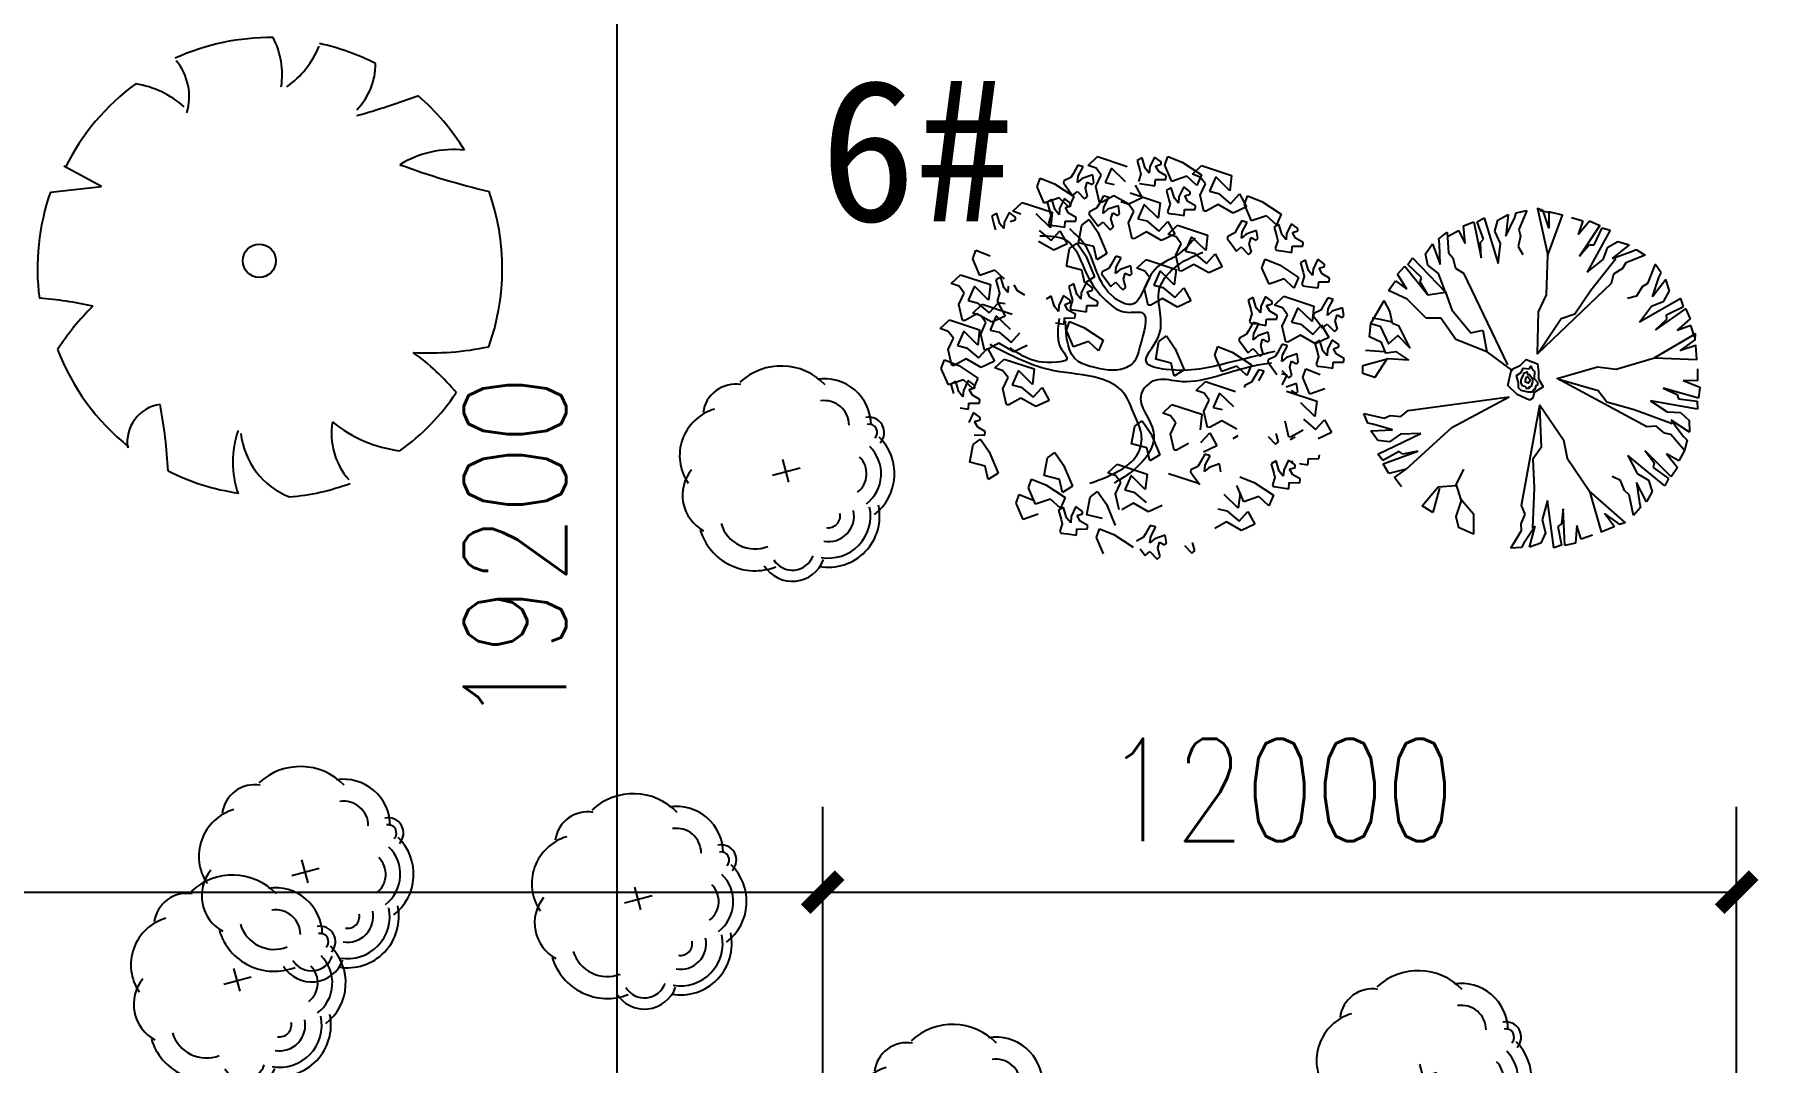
# Model space of a CAD drawing. Extents: x 225694 to 1397201, y -46174 to 794826.
# Drawn here: x 757408 to 782685, y 342572 to 357649 of the extents above; entities that cross this region are included whole.
import ezdxf
from ezdxf.enums import TextEntityAlignment as Align

# ---------------------------------------------------------------- set-up
doc = ezdxf.new("R2010")
doc.units = 0
doc.header["$LTSCALE"] = 0.5
doc.header["$MEASUREMENT"] = 0
for name, color, linetype in [('08-树', 73, 'Continuous'), ('PUB_DIM', 3, 'Continuous'), ('ZJ', 7, 'Continuous'), ('树', 124, 'Continuous')]:
    doc.layers.add(name, color=color, linetype=linetype)
doc.styles.add('DIM_FONT', font='SIMPLEX.shx', dxfattribs={"width": 0.8})
doc.styles.get("Standard").update_dxf_attribs({"font": 'rs.shx', "bigfont": 'hztxt.shx'})
doc.styles.add('等线体', font='')
doc.styles.get('等线体').set_extended_font_data('黑体')
doc.dimstyles.new('DIMN500', dxfattribs={"dimscale": 5, "dimtxt": 300, "dimasz": 100, "dimexe": 250, "dimexo": 300, "dimgap": 150, "dimtad": 1, "dimdec": 0, "dimzin": 0, "dimdsep": 46, "dimtxsty": 'DIM_FONT', "dimcen": 0.09, "dimclrt": 7, "dimazin": 2, "dimtfac": 1, "dimtdec": 0, "dimtix": 1, "dimtmove": 2, "dimatfit": 3, "dimfxl": 1, "dimtolj": 1, "dimtzin": 0, "dimarcsym": 0})

# ---------------------------------------------------------------- blocks, each defined once
blk = doc.blocks.new('批杷')
at = {"layer": '08-树', "color": 124}
for p, q in [((-478, 2470), (-326, 2553)), ((-326, 2553), (-360, 2236)), ((-231, 2506), (-208, 2577)), ((-208, 2577), (-55, 2613)), ((-55, 2613), (-172, 2330)), ((296, 2576), (142, 2607)), ((-1344, 2194), (-1224, 2295)), ((-1224, 2295), (-1200, 1990)), ((-1206, 2233), (-1054, 2316)), ((-1054, 2316), (-959, 2128)), ((-983, 2387), (-831, 2446)), ((-959, 2128), (-983, 2387)), ((-831, 2446), (-723, 1917)), ((-784, 2446), (-678, 2505)), ((-689, 2188), (-784, 2446)), ((-678, 2505), (-475, 1835)), ((-524, 2306), (-478, 2470)), ((-441, 2129), (-524, 2306)), ((-360, 2236), (-231, 2506)), ((-172, 2330), (-148, 2236)), ((601, 2507), (767, 2457)), ((767, 2457), (700, 2258)), ((700, 2258), (866, 2457)), ((1016, 2391), (717, 1941)), ((1166, 2324), (833, 1708)), ((866, 2457), (1016, 2391)), ((933, 2108), (1049, 2357)), ((1049, 2357), (1166, 2324)), ((-1537, 1977), (-1438, 2120)), ((-1438, 2120), (-1325, 1821)), ((-1333, 2120), (-1344, 2194)), ((-1325, 1821), (-1333, 2120)), ((-735, 2140), (-689, 2188)), ((-723, 1917), (-735, 2140)), ((-475, 1835), (-441, 2129)), ((-148, 2236), (-183, 2083)), ((-183, 2083), (-111, 1966)), ((717, 1941), (866, 2108)), ((866, 2108), (933, 2108)), ((1066, 1891), (1132, 2074)), ((1132, 2074), (1282, 2158)), ((1448, 2108), (1199, 1908)), ((1282, 2158), (1448, 2108)), ((1481, 2008), (1548, 2041)), ((1548, 2041), (1681, 1958)), ((-1950, 1675), (-1841, 1796)), ((-1841, 1796), (-1506, 1373)), ((-1799, 1818), (-1731, 1918)), ((-1597, 1630), (-1799, 1818)), ((-1731, 1918), (-1248, 1412)), ((-1504, 1809), (-1537, 1977)), ((-1351, 1689), (-1504, 1809)), ((-1200, 1990), (-1137, 1917)), ((-1137, 1917), (-1099, 1765)), ((833, 1708), (1066, 1891)), ((1199, 1908), (1481, 2008)), ((1398, 1841), (1348, 1758)), ((1681, 1958), (1398, 1841)), ((1828, 1826), (1718, 1541)), ((1914, 1695), (1828, 1826)), ((-2080, 1437), (-1981, 1580)), ((-1981, 1580), (-1812, 1455)), ((-1812, 1455), (-1950, 1675)), ((-1618, 1567), (-1597, 1630)), ((-1506, 1373), (-1618, 1567)), ((-1248, 1412), (-1351, 1689)), ((-1099, 1765), (-982, 1692)), ((-982, 1692), (-335, 346)), ((1182, 1542), (102, 510)), ((1215, 1675), (1182, 1542)), ((1348, 1758), (1215, 1675)), ((1718, 1541), (1636, 1489)), ((1789, 1343), (1882, 1628)), ((1983, 1597), (1789, 1343)), ((1882, 1628), (1914, 1695)), ((2037, 1432), (1983, 1597)), ((-2340, 954), (-2143, 1291)), ((-1806, 1311), (-2080, 1437)), ((-1530, 1034), (-1806, 1311)), ((-1506, 1373), (-1248, 1412)), ((-1248, 1412), (-1154, 1152)), ((1556, 1354), (1424, 1318)), ((1636, 1489), (1556, 1354)), ((2206, 1320), (1599, 973)), ((1776, 1210), (1957, 1281)), ((1957, 1281), (2037, 1432)), ((2242, 1205), (2206, 1320)), ((-1312, 1034), (-1530, 1034)), ((-1095, 717), (-1312, 1034)), ((-1154, 1152), (-877, 816)), ((1599, 973), (1776, 1210)), ((2276, 1172), (1834, 862)), ((1834, 862), (1997, 1016)), ((1995, 1082), (2242, 1205)), ((1997, 1016), (1995, 1082)), ((2151, 853), (2346, 1024)), ((2346, 1024), (2276, 1172)), ((-877, 816), (-699, 855)), ((-699, 855), (-640, 538)), ((2349, 925), (2151, 853)), ((2403, 760), (2349, 925)), ((-640, 538), (-1095, 717)), ((-640, 538), (-264, 261)), ((-2459, 222), (-2459, 340)), ((2447, 288), (2450, 115)), ((1708, -563), (393, 145)), ((2464, -143), (1944, 3)), ((1944, 3), (2149, -88)), ((2450, 115), (2240, 117)), ((2240, 117), (2481, 20)), ((2481, 20), (2464, -143)), ((-1794, -320), (-313, -120)), ((-1154, -571), (-313, -120)), ((-131, -1714), (136, -244)), ((2447, -305), (1759, -180)), ((1759, -180), (2005, -344)), ((2149, -88), (2169, -151)), ((2169, -151), (2443, -185)), ((2443, -185), (2447, -305)), ((-2383, -509), (-2442, -364)), ((-2442, -364), (-2145, -435)), ((-2145, -435), (-2055, -397)), ((-2055, -397), (-1899, -408)), ((-1899, -408), (-1794, -320)), ((2005, -344), (2199, -351)), ((2329, -641), (2062, -466)), ((2062, -466), (2244, -703)), ((2199, -351), (2325, -467)), ((2325, -467), (2329, -641)), ((-2310, -521), (-2383, -509)), ((-2342, -622), (-2022, -607)), ((-2236, -760), (-2342, -622)), ((-2022, -607), (-2310, -521)), ((-2240, -963), (-1609, -660)), ((-1905, -671), (-2067, -780)), ((-1609, -660), (-1905, -671)), ((-1825, -1182), (-1154, -571)), ((1845, -553), (1708, -563)), ((1965, -654), (1845, -553)), ((2060, -676), (1965, -654)), ((2258, -908), (2060, -676)), ((2244, -703), (2296, -756)), ((2296, -756), (2258, -908)), ((-2166, -1058), (-2240, -963)), ((-2067, -780), (-2236, -760)), ((-1925, -924), (-2166, -1058)), ((-2158, -1104), (-1652, -917)), ((-1871, -963), (-1925, -924)), ((-1652, -917), (-1871, -963)), ((1429, -980), (1563, -1244)), ((1968, -1427), (1429, -980)), ((1680, -912), (1814, -1091)), ((2062, -1293), (1680, -912)), ((1994, -957), (2157, -1159)), ((2176, -1062), (1994, -957)), ((2258, -908), (2176, -1062)), ((-2076, -1246), (-2158, -1104)), ((-1825, -1182), (-2076, -1246)), ((-1996, -1305), (-1825, -1182)), ((1563, -1244), (1729, -1345)), ((1814, -1091), (1801, -1156)), ((1801, -1156), (2023, -1319)), ((2157, -1159), (2062, -1293)), ((-1891, -1443), (-1996, -1305)), ((1321, -1348), (1197, -1290)), ((1377, -1495), (1321, -1348)), ((1449, -1560), (1377, -1495)), ((1553, -1378), (1596, -1674)), ((1700, -1661), (1553, -1378)), ((1782, -1508), (1700, -1661)), ((1729, -1345), (1782, -1508)), ((2023, -1319), (1968, -1427)), ((-1431, -1818), (-1589, -1719)), ((-80, -1841), (-131, -1714)), ((249, -1643), (169, -1928)), ((342, -2337), (249, -1643)), ((480, -1763), (457, -1986)), ((502, -2303), (480, -1763)), ((1508, -1860), (1449, -1560)), ((1615, -1746), (1508, -1860)), ((1596, -1674), (1615, -1746)), ((-138, -1986), (-80, -1841)), ((-130, -2083), (-138, -1986)), ((71, -2020), (-99, -2267)), ((-14, -2328), (71, -2020)), ((169, -1928), (222, -2115)), ((457, -1986), (403, -2025)), ((679, -2009), (662, -2269)), ((743, -2210), (679, -2009)), ((-837, -2135), (-1055, -2036)), ((-290, -2343), (-130, -2083)), ((-99, -2267), (-133, -2333)), ((150, -2270), (-14, -2328)), ((222, -2115), (150, -2270)), ((403, -2025), (456, -2295)), ((662, -2269), (502, -2303)), ((907, -2153), (743, -2210)), ((-133, -2333), (-290, -2343)), ((456, -2295), (342, -2337))]:
    blk.add_line(p, q, dxfattribs=at)
for points in [[(252, 1958), (468, 2540), (268, 2590), (268, 2357), (185, 2607), (102, 2640), (252, 1958)], [(119, 527), (102, 510), (119, 1126), (235, 1375), (252, 1958)], [(119, 527), (451, 1026), (650, 1093), (883, 1442), (1249, 1908)], [(-2459, 340), (-2083, 439), (-1787, 420), (-1965, 538), (-2123, 519), (-2182, 677), (-2360, 756), (-2340, 954), (-2202, 915), (-2083, 657), (-1945, 776), (-1767, 598), (-1925, 915), (-2024, 954), (-2063, 1133), (-2143, 1291)], [(-2024, 974), (-2202, 1014), (-2321, 1034)], [(1816, 451), (2437, 425), (2423, 630), (2201, 558), (2413, 714), (2419, 804), (1816, 451)], [(-2143, 538), (-2419, 558)], [(-2103, 439), (-2281, 162), (-2459, 222)], [(414, 135), (393, 145), (984, 320), (1257, 286), (1816, 451)], [(414, 135), (992, -27), (1117, -196), (1521, -309), (2077, -513)], [(133, -267), (136, -244), (485, -752), (537, -1022), (866, -1503)], [(133, -267), (157, -867), (35, -1038), (52, -1457), (30, -2049)], [(-1352, -1442), (-1095, -1422), (-976, -1185)], [(-1589, -1719), (-1352, -1442)], [(-1332, -1462), (-1371, -1601), (-1431, -1818)], [(-1095, -1403), (-1015, -1640)], [(866, -1503), (1034, -2102), (1225, -2025), (1088, -1836), (1302, -1989), (1388, -1967), (866, -1503)], [(-1015, -1640), (-1095, -1878), (-1055, -2036)], [(-1035, -1601), (-837, -1838), (-837, -2135)]]:
    blk.add_lwpolyline(points, dxfattribs=at)
for points in [[(-14, -172), (-197, -89), (-330, 44), (-280, 277), (-147, 344), (-64, 427), (102, 360), (119, 244), (119, 144), (185, 27), (52, -56), (36, -139)], [(-35, -51), (-138, -31), (-178, 9), (-178, 88), (-187, 117), (-207, 191), (-138, 236), (-109, 300), (-20, 290), (5, 330), (34, 270), (59, 251), (54, 147), (103, 93), (103, 48), (79, 38), (64, -11), (39, -26), (24, -51)], [(-114, 33), (-138, 78), (-138, 132), (-104, 196), (-99, 226), (-54, 246), (-40, 201), (-15, 206), (-5, 191), (20, 157), (29, 127), (29, 97), (15, 48), (10, 33), (-5, 18), (-25, 18), (-25, -1), (-64, -1), (-69, 18), (-79, 28)], [(-74, 112), (-64, 167), (-40, 172), (-30, 152), (-10, 132), (-10, 107), (-30, 93), (-30, 78), (-49, 83), (-74, 93)]]:
    blk.add_lwpolyline(points, close=True, dxfattribs=at)
blk = doc.blocks.new('银杏')
at = {"layer": '树', "color": 60}
for p, q in [((352, 2733), (392, 2843)), ((392, 2843), (574, 2770)), ((-811, 2624), (-839, 2577)), ((-750, 2732), (-811, 2624)), ((-681, 2712), (-750, 2732)), ((-746, 2592), (-681, 2712)), ((-621, 2729), (-503, 2841)), ((-520, 2694), (-621, 2729)), ((-456, 2607), (-520, 2694)), ((-503, 2841), (-123, 2715)), ((-325, 2695), (-404, 2514)), ((-145, 2520), (-325, 2695)), ((64, 2824), (2, 2789)), ((2, 2789), (35, 2670)), ((35, 2670), (48, 2617)), ((104, 2693), (64, 2824)), ((155, 2630), (104, 2693)), ((161, 2710), (155, 2630)), ((222, 2835), (161, 2710)), ((305, 2774), (222, 2835)), ((236, 2721), (305, 2744)), ((275, 2651), (236, 2721)), ((371, 2597), (275, 2651)), ((305, 2744), (305, 2774)), ((442, 2524), (352, 2733)), ((574, 2770), (816, 2609)), ((701, 2616), (819, 2727)), ((819, 2727), (1199, 2602)), ((-1267, 2458), (-1227, 2569)), ((-1177, 2249), (-1267, 2458)), ((-1227, 2569), (-1046, 2496)), ((-1046, 2496), (-803, 2334)), ((-927, 2533), (-934, 2507)), ((-934, 2507), (-880, 2436)), ((-839, 2577), (-927, 2533)), ((-880, 2436), (-816, 2348)), ((-754, 2511), (-746, 2592)), ((-694, 2563), (-754, 2511)), ((-562, 2609), (-694, 2563)), ((-655, 2441), (-633, 2518)), ((-626, 2335), (-655, 2441)), ((-633, 2518), (-568, 2485)), ((-568, 2485), (-547, 2507)), ((-547, 2507), (-562, 2609)), ((-523, 2463), (-456, 2607)), ((-476, 2260), (-523, 2463)), ((-404, 2514), (-290, 2485)), ((-25, 2480), (66, 2316)), ((48, 2617), (18, 2524)), ((31, 2500), (120, 2488)), ((120, 2488), (227, 2471)), ((227, 2471), (232, 2551)), ((232, 2551), (365, 2548)), ((365, 2548), (371, 2597)), ((434, 2445), (372, 2410)), ((372, 2410), (405, 2291)), ((474, 2314), (434, 2445)), ((633, 2591), (442, 2524)), ((592, 2456), (531, 2330)), ((675, 2395), (592, 2456)), ((756, 2473), (633, 2591)), ((802, 2581), (701, 2616)), ((816, 2609), (756, 2473)), ((799, 2350), (866, 2494)), ((866, 2494), (802, 2581)), ((997, 2582), (918, 2401)), ((1177, 2407), (997, 2582)), ((1199, 2602), (1177, 2407)), ((-1574, 2147), (-1456, 2259)), ((-1456, 2259), (-1076, 2134)), ((-987, 2316), (-1177, 2249)), ((-1078, 2297), (-1141, 2262)), ((-1141, 2262), (-1107, 2143)), ((-1039, 2166), (-1078, 2297)), ((-863, 2199), (-987, 2316)), ((-921, 2308), (-982, 2182)), ((-838, 2247), (-921, 2308)), ((-906, 2194), (-837, 2216)), ((-867, 2123), (-906, 2194)), ((-803, 2334), (-863, 2199)), ((-837, 2216), (-838, 2247)), ((-816, 2348), (-756, 2400)), ((-756, 2400), (-664, 2305)), ((-664, 2305), (-626, 2335)), ((-514, 2186), (-601, 2142)), ((-486, 2234), (-514, 2186)), ((-425, 2341), (-486, 2234)), ((-444, 2262), (-476, 2260)), ((-294, 2345), (-444, 2262)), ((-429, 2120), (-421, 2201)), ((-356, 2322), (-425, 2341)), ((-421, 2201), (-356, 2322)), ((-237, 2218), (-369, 2172)), ((-103, 2237), (-294, 2345)), ((-222, 2116), (-237, 2218)), ((-105, 2233), (-206, 2268)), ((-41, 2146), (-105, 2233)), ((66, 2316), (-103, 2237)), ((-88, 2380), (292, 2255)), ((90, 2235), (11, 2053)), ((270, 2059), (90, 2235)), ((292, 2255), (270, 2059)), ((418, 2237), (388, 2144)), ((405, 2291), (418, 2237)), ((525, 2251), (474, 2314)), ((531, 2330), (525, 2251)), ((606, 2342), (675, 2364)), ((645, 2271), (606, 2342)), ((740, 2217), (645, 2271)), ((675, 2364), (675, 2395)), ((735, 2169), (740, 2217)), ((846, 2147), (799, 2350)), ((1028, 2232), (878, 2149)), ((918, 2401), (1032, 2372)), ((1219, 2124), (1028, 2232)), ((1032, 2372), (1185, 2243)), ((1185, 2243), (1297, 2367)), ((1388, 2203), (1219, 2124)), ((1297, 2367), (1388, 2203)), ((1361, 2233), (1402, 2343)), ((1451, 2024), (1361, 2233)), ((1402, 2343), (1583, 2270)), ((1583, 2270), (1825, 2109)), ((-1622, 2132), (-1683, 2006)), ((-1539, 2071), (-1622, 2132)), ((-1608, 2018), (-1539, 2040)), ((-1473, 2112), (-1574, 2147)), ((-1539, 2040), (-1539, 2071)), ((-1098, 1938), (-1277, 2114)), ((-1094, 2089), (-1124, 1996)), ((-1124, 1996), (-1111, 1973)), ((-1111, 1973), (-1023, 1961)), ((-1107, 2143), (-1094, 2089)), ((-1076, 2134), (-1098, 1938)), ((-987, 2103), (-1039, 2166)), ((-982, 2182), (-987, 2103)), ((-915, 1944), (-910, 2023)), ((-910, 2023), (-777, 2020)), ((-772, 2069), (-867, 2123)), ((-777, 2020), (-772, 2069)), ((-742, 1749), (-700, 1973)), ((-700, 1973), (-606, 2042)), ((-601, 2142), (-609, 2116)), ((-609, 2116), (-555, 2045)), ((-606, 2042), (-495, 1881)), ((-555, 2045), (-491, 1957)), ((-491, 1957), (-431, 2010)), ((-431, 2010), (-339, 1914)), ((-369, 2172), (-429, 2120)), ((-330, 2050), (-308, 2127)), ((-300, 1944), (-330, 2050)), ((-308, 2127), (-243, 2094)), ((-243, 2094), (-222, 2116)), ((-108, 2002), (-41, 2146)), ((-61, 1799), (-108, 2002)), ((11, 2053), (125, 2025)), ((125, 2025), (278, 1896)), ((278, 1896), (390, 2019)), ((388, 2144), (401, 2121)), ((390, 2019), (481, 1856)), ((394, 1857), (512, 1969)), ((401, 2121), (489, 2109)), ((489, 2109), (597, 2092)), ((512, 1969), (892, 1844)), ((597, 2092), (602, 2171)), ((602, 2171), (735, 2169)), ((878, 2149), (846, 2147)), ((1327, 2027), (1267, 1919)), ((1396, 2007), (1327, 2027)), ((1332, 1887), (1396, 2007)), ((1642, 2091), (1451, 2024)), ((1766, 1974), (1642, 2091)), ((1799, 1979), (1737, 1944)), ((1825, 2109), (1766, 1974)), ((1839, 1848), (1799, 1979)), ((-1056, 1656), (-1247, 1764)), ((-1242, 1904), (-1089, 1775)), ((-1089, 1775), (-978, 1898)), ((-1023, 1961), (-915, 1944)), ((-978, 1898), (-887, 1735)), ((-546, 1699), (-742, 1749)), ((-495, 1881), (-383, 1612)), ((-339, 1914), (-300, 1944)), ((-29, 1801), (-61, 1799)), ((121, 1885), (-29, 1801)), ((312, 1777), (121, 1885)), ((481, 1856), (312, 1777)), ((495, 1822), (394, 1857)), ((559, 1735), (495, 1822)), ((690, 1824), (611, 1642)), ((870, 1648), (690, 1824)), ((892, 1844), (870, 1648)), ((1151, 1827), (1144, 1802)), ((1144, 1802), (1198, 1731)), ((1238, 1872), (1151, 1827)), ((1267, 1919), (1238, 1872)), ((1323, 1806), (1332, 1887)), ((1383, 1858), (1323, 1806)), ((1515, 1904), (1383, 1858)), ((1423, 1736), (1445, 1813)), ((1445, 1813), (1510, 1780)), ((1510, 1780), (1531, 1802)), ((1531, 1802), (1515, 1904)), ((1737, 1944), (1770, 1825)), ((1783, 1772), (1753, 1679)), ((1770, 1825), (1783, 1772)), ((1890, 1785), (1839, 1848)), ((1896, 1865), (1890, 1785)), ((2010, 1806), (1971, 1876)), ((-887, 1735), (-1056, 1656)), ((-895, 1451), (-854, 1675)), ((-854, 1675), (-759, 1744)), ((-759, 1744), (-649, 1583)), ((-649, 1583), (-537, 1314)), ((-508, 1533), (-546, 1699)), ((-383, 1612), (-508, 1533)), ((-267, 1578), (-328, 1471)), ((-199, 1559), (-267, 1578)), ((-263, 1438), (-199, 1559)), ((-4, 1424), (114, 1536)), ((114, 1536), (495, 1411)), ((492, 1591), (559, 1735)), ((539, 1388), (492, 1591)), ((611, 1642), (725, 1614)), ((725, 1614), (879, 1485)), ((879, 1485), (990, 1608)), ((990, 1608), (1081, 1444)), ((1198, 1731), (1262, 1643)), ((1262, 1643), (1322, 1695)), ((1322, 1695), (1413, 1600)), ((1413, 1600), (1452, 1630)), ((1452, 1630), (1423, 1736)), ((1584, 1431), (1625, 1541)), ((1625, 1541), (1806, 1469)), ((1753, 1679), (1766, 1655)), ((1766, 1655), (1855, 1643)), ((1855, 1643), (1962, 1626)), ((1962, 1626), (1967, 1706)), ((-699, 1401), (-895, 1451)), ((-661, 1235), (-699, 1401)), ((-537, 1314), (-661, 1235)), ((-444, 1379), (-451, 1353)), ((-451, 1353), (-397, 1282)), ((-357, 1423), (-444, 1379)), ((-328, 1471), (-357, 1423)), ((-271, 1357), (-263, 1438)), ((-212, 1409), (-271, 1357)), ((-80, 1455), (-212, 1409)), ((-172, 1287), (-150, 1364)), ((-150, 1364), (-85, 1332)), ((-85, 1332), (-64, 1353)), ((-64, 1353), (-80, 1455)), ((98, 1389), (-4, 1424)), ((162, 1302), (98, 1389)), ((293, 1390), (214, 1209)), ((472, 1215), (293, 1390)), ((495, 1411), (472, 1215)), ((571, 1390), (539, 1388)), ((721, 1474), (571, 1390)), ((912, 1366), (721, 1474)), ((1081, 1444), (912, 1366)), ((1674, 1222), (1584, 1431)), ((1806, 1469), (2048, 1307)), ((2135, 1527), (2072, 1493)), ((2072, 1493), (2106, 1374)), ((2119, 1320), (2089, 1227)), ((2106, 1374), (2119, 1320)), ((2175, 1397), (2135, 1527)), ((2226, 1333), (2175, 1397)), ((-803, 1227), (-866, 1192)), ((-866, 1192), (-833, 1073)), ((-764, 1096), (-803, 1227)), ((-712, 1033), (-764, 1096)), ((-707, 1112), (-712, 1033)), ((-646, 1238), (-707, 1112)), ((-563, 1177), (-646, 1238)), ((-631, 1124), (-563, 1146)), ((-592, 1053), (-631, 1124)), ((-563, 1146), (-563, 1177)), ((-397, 1282), (-333, 1194)), ((-333, 1194), (-273, 1247)), ((-273, 1247), (-181, 1151)), ((-181, 1151), (-143, 1181)), ((-143, 1181), (-172, 1287)), ((95, 1158), (162, 1302)), ((142, 955), (95, 1158)), ((214, 1209), (328, 1180)), ((328, 1180), (481, 1052)), ((481, 1052), (593, 1175)), ((593, 1175), (684, 1011)), ((1865, 1289), (1674, 1222)), ((1989, 1172), (1865, 1289)), ((2048, 1307), (1989, 1172)), ((2089, 1227), (2102, 1203)), ((2102, 1203), (2190, 1191)), ((2190, 1191), (2298, 1175)), ((2298, 1175), (2303, 1254)), ((-1088, 1069), (-1150, 1034)), ((-1048, 938), (-1088, 1069)), ((-997, 875), (-1048, 938)), ((-991, 954), (-997, 875)), ((-930, 1080), (-991, 954)), ((-847, 1019), (-930, 1080)), ((-916, 966), (-847, 989)), ((-877, 895), (-916, 966)), ((-782, 841), (-877, 895)), ((-819, 1019), (-849, 926)), ((-849, 926), (-837, 903)), ((-847, 989), (-847, 1019)), ((-837, 903), (-748, 891)), ((-833, 1073), (-819, 1019)), ((-748, 891), (-641, 874)), ((-641, 874), (-635, 953)), ((-635, 953), (-503, 951)), ((-497, 999), (-592, 1053)), ((-503, 951), (-497, 999)), ((173, 957), (142, 955)), ((324, 1041), (173, 957)), ((514, 933), (324, 1041)), ((684, 1011), (514, 933)), ((1472, 1054), (1409, 1019)), ((1409, 1019), (1442, 900)), ((1442, 900), (1456, 846)), ((1511, 923), (1472, 1054)), ((1563, 860), (1511, 923)), ((1568, 939), (1563, 860)), ((1629, 1065), (1568, 939)), ((1712, 1004), (1629, 1065)), ((1643, 951), (1712, 974)), ((1682, 880), (1643, 951)), ((1778, 826), (1682, 880)), ((1712, 974), (1712, 1004)), ((1743, 958), (1861, 1070)), ((1844, 923), (1743, 958)), ((1909, 836), (1844, 923)), ((-925, 716), (-920, 796)), ((-920, 796), (-787, 793)), ((-895, 637), (-854, 748)), ((-854, 748), (-673, 675)), ((-787, 793), (-782, 841)), ((-673, 675), (-430, 513)), ((1474, 738), (1414, 630)), ((1456, 846), (1425, 753)), ((1425, 753), (1438, 730)), ((1438, 730), (1527, 718)), ((1543, 718), (1474, 738)), ((1479, 598), (1543, 718)), ((1527, 718), (1634, 701)), ((1634, 701), (1639, 781)), ((1639, 781), (1772, 778)), ((1772, 778), (1778, 826)), ((-805, 428), (-895, 637)), ((-614, 495), (-805, 428)), ((-490, 378), (-614, 495)), ((-430, 513), (-490, 378)), ((237, 272), (278, 496)), ((278, 496), (373, 566)), ((373, 566), (483, 404)), ((1298, 538), (1291, 513)), ((1385, 583), (1298, 538)), ((1414, 630), (1385, 583)), ((433, 222), (237, 272)), ((471, 56), (433, 222)), ((483, 404), (596, 135)), ((986, 324), (1026, 434)), ((596, 135), (471, 56))]:
    blk.add_line(p, q, dxfattribs=at)
at = {"layer": '树'}
for p, q in [((-1779, 2121), (-1842, 2086)), ((-1842, 2086), (-1809, 1967)), ((-1809, 1967), (-1796, 1913)), ((-1740, 1990), (-1779, 2121)), ((-1688, 1927), (-1740, 1990)), ((-1683, 2006), (-1688, 1927)), ((1957, 1990), (1896, 1865)), ((2040, 1929), (1957, 1990)), ((1971, 1876), (2040, 1899)), ((2105, 1752), (2010, 1806)), ((2040, 1899), (2040, 1929)), ((2100, 1703), (2105, 1752)), ((-2083, 1544), (-2043, 1655)), ((-1993, 1335), (-2083, 1544)), ((-2043, 1655), (-1862, 1582)), ((1967, 1706), (2100, 1703)), ((2292, 1538), (2231, 1413)), ((2375, 1477), (2292, 1538)), ((-2357, 1231), (-2239, 1343)), ((-2239, 1343), (-1859, 1218)), ((-1803, 1402), (-1993, 1335)), ((-1679, 1285), (-1803, 1402)), ((-1728, 1313), (-1791, 1278)), ((-1688, 1182), (-1728, 1313)), ((2231, 1413), (2226, 1333)), ((2307, 1424), (2376, 1447)), ((2346, 1354), (2307, 1424)), ((2441, 1300), (2346, 1354)), ((2376, 1447), (2375, 1477)), ((-2256, 1196), (-2357, 1231)), ((-2259, 965), (-2192, 1109)), ((-2192, 1109), (-2256, 1196)), ((-2061, 1197), (-2140, 1016)), ((-1881, 1022), (-2061, 1197)), ((-1859, 1218), (-1881, 1022)), ((-1791, 1278), (-1757, 1159)), ((-1744, 1105), (-1774, 1012)), ((-1757, 1159), (-1744, 1105)), ((-1637, 1119), (-1688, 1182)), ((-1632, 1198), (-1637, 1119)), ((-1517, 1139), (-1556, 1210)), ((-1422, 1085), (-1517, 1139)), ((2303, 1254), (2436, 1251)), ((2436, 1251), (2441, 1300)), ((-2212, 762), (-2259, 965)), ((-2140, 1016), (-2026, 987)), ((-2080, 857), (-1962, 968)), ((-2026, 987), (-1873, 859)), ((-1962, 968), (-1582, 843)), ((-1873, 859), (-1761, 982)), ((-1774, 1012), (-1761, 989)), ((-1761, 989), (-1673, 977)), ((-1761, 982), (-1670, 818)), ((1861, 1070), (2241, 945)), ((2040, 924), (1960, 743)), ((2219, 749), (2040, 924)), ((2241, 945), (2219, 749)), ((2329, 894), (2242, 849)), ((2357, 941), (2329, 894)), ((2418, 1049), (2357, 941)), ((2414, 827), (2422, 909)), ((2474, 880), (2414, 827)), ((2487, 1029), (2418, 1049)), ((2422, 909), (2487, 1029)), ((2606, 925), (2474, 880)), ((2621, 824), (2606, 925)), ((-2494, 659), (-2376, 771)), ((-2392, 624), (-2494, 659)), ((-2376, 771), (-1995, 646)), ((-2180, 764), (-2212, 762)), ((-2030, 848), (-2180, 764)), ((-1979, 821), (-2080, 857)), ((-1839, 740), (-2030, 848)), ((-1982, 590), (-1915, 735)), ((-1915, 735), (-1979, 821)), ((-1784, 823), (-1863, 641)), ((-1670, 818), (-1839, 740)), ((-1604, 647), (-1784, 823)), ((-1032, 733), (-925, 716)), ((1841, 692), (1909, 836)), ((1888, 489), (1841, 692)), ((1960, 743), (2075, 715)), ((2075, 715), (2228, 586)), ((2228, 586), (2339, 709)), ((2242, 849), (2234, 823)), ((2234, 823), (2288, 752)), ((2288, 752), (2352, 665)), ((2339, 709), (2430, 545)), ((2352, 665), (2412, 717)), ((2412, 717), (2504, 621)), ((2513, 757), (2535, 834)), ((2542, 652), (2513, 757)), ((2535, 834), (2600, 802)), ((2600, 802), (2621, 824)), ((-2328, 537), (-2392, 624)), ((-2197, 626), (-2276, 444)), ((-2276, 444), (-2162, 416)), ((-2018, 450), (-2197, 626)), ((-1995, 646), (-2018, 450)), ((-1935, 388), (-1982, 590)), ((-1753, 473), (-1903, 390)), ((-1863, 641), (-1749, 613)), ((-1562, 365), (-1753, 473)), ((-1749, 613), (-1596, 484)), ((-1596, 484), (-1484, 607)), ((-1393, 444), (-1562, 365)), ((1291, 513), (1345, 441)), ((1345, 441), (1409, 354)), ((1471, 517), (1479, 598)), ((1530, 569), (1471, 517)), ((1662, 614), (1530, 569)), ((1570, 446), (1592, 524)), ((1599, 341), (1570, 446)), ((1592, 524), (1657, 491)), ((1657, 491), (1678, 513)), ((1678, 513), (1662, 614)), ((1840, 462), (1779, 354)), ((1909, 442), (1840, 462)), ((1844, 322), (1909, 442)), ((1920, 491), (1888, 489)), ((2070, 575), (1920, 491)), ((2261, 467), (2070, 575)), ((2318, 508), (2255, 474)), ((2255, 474), (2288, 355)), ((2430, 545), (2261, 467)), ((2357, 378), (2318, 508)), ((2475, 519), (2414, 394)), ((2558, 458), (2475, 519)), ((2504, 621), (2542, 652)), ((2558, 428), (2558, 458)), ((-1976, 168), (-2166, 276)), ((-2162, 416), (-2009, 287)), ((-2009, 287), (-1897, 410)), ((-1806, 246), (-1976, 168)), ((-1903, 390), (-1935, 388)), ((-1897, 410), (-1806, 246)), ((-1801, 161), (-1683, 273)), ((-1683, 273), (-1302, 148)), ((1075, 115), (986, 324)), ((1026, 434), (1207, 361)), ((1207, 361), (1450, 200)), ((1409, 354), (1469, 406)), ((1469, 406), (1560, 310)), ((1560, 310), (1599, 341)), ((1663, 263), (1656, 237)), ((1656, 237), (1710, 166)), ((1751, 307), (1663, 263)), ((1779, 354), (1751, 307)), ((1836, 241), (1844, 322)), ((1896, 293), (1836, 241)), ((2028, 339), (1896, 293)), ((1935, 171), (1957, 248)), ((1957, 248), (2022, 215)), ((2022, 215), (2043, 237)), ((2043, 237), (2028, 339)), ((2302, 301), (2271, 208)), ((2288, 355), (2302, 301)), ((2409, 314), (2357, 378)), ((2414, 394), (2409, 314)), ((2480, 156), (2486, 235)), ((2486, 235), (2618, 232)), ((2490, 405), (2558, 428)), ((2529, 335), (2490, 405)), ((2624, 281), (2529, 335)), ((2618, 232), (2624, 281)), ((-1700, 126), (-1801, 161)), ((-1703, -105), (-1635, 39)), ((-1635, 39), (-1700, 126)), ((-1504, 128), (-1584, -54)), ((-1325, -48), (-1504, 128)), ((-1302, 148), (-1325, -48)), ((1266, 182), (1075, 115)), ((1390, 65), (1266, 182)), ((1450, 200), (1390, 65)), ((1481, 30), (1453, -18)), ((1542, 137), (1481, 30)), ((1611, 118), (1542, 137)), ((1546, -3), (1611, 118)), ((1710, 166), (1774, 78)), ((1834, 130), (1926, 35)), ((1904, 68), (1835, 87)), ((1839, -53), (1904, 68)), ((1926, 35), (1964, 65)), ((1964, 65), (1935, 171)), ((2100, 39), (2141, 149)), ((2190, -170), (2100, 39)), ((2141, 149), (2322, 76)), ((2271, 208), (2284, 184)), ((2284, 184), (2373, 173)), ((2373, 173), (2480, 156)), ((-2057, -91), (-2057, -60)), ((-1655, -308), (-1703, -105)), ((-1584, -54), (-1469, -82)), ((-1469, -82), (-1316, -211)), ((-1316, -211), (-1204, -88)), ((-1204, -88), (-1114, -251)), ((749, -124), (867, -13)), ((851, -160), (749, -124)), ((915, -246), (851, -160)), ((867, -13), (1248, -138)), ((1046, -158), (967, -340)), ((1225, -334), (1046, -158)), ((1365, -62), (1358, -88)), ((1453, -18), (1365, -62)), ((2023, -36), (1891, -81)), ((1896, -135), (2277, -260)), ((1953, -127), (2017, -159)), ((2017, -159), (2039, -138)), ((2039, -138), (2023, -36)), ((2381, -103), (2190, -170)), ((-1624, -306), (-1655, -308)), ((-1474, -222), (-1624, -306)), ((-1283, -330), (-1474, -222)), ((-1114, -251), (-1283, -330)), ((325, -413), (443, -302)), ((426, -448), (325, -413)), ((443, -302), (823, -427)), ((823, -427), (801, -622)), ((848, -391), (915, -246)), ((895, -593), (848, -391)), ((967, -340), (1081, -368)), ((2254, -456), (2075, -280)), ((2277, -260), (2254, -456)), ((423, -679), (490, -535)), ((490, -535), (426, -448)), ((926, -591), (895, -593)), ((1077, -508), (926, -591)), ((1267, -616), (1077, -508)), ((1924, -715), (1877, -513)), ((2106, -630), (1955, -713)), ((2110, -490), (2263, -619)), ((2263, -619), (2375, -496)), ((2375, -496), (2466, -659)), ((652, -797), (502, -880)), ((809, -786), (921, -662)), ((1012, -826), (843, -905)), ((921, -662), (1012, -826)), ((1277, -702), (1214, -737)), ((1662, -709), (1754, -805)), ((1754, -805), (1792, -774)), ((1792, -774), (1763, -669)), ((1955, -713), (1924, -715)), ((2004, -715), (1942, -750)), ((2466, -659), (2296, -738)), ((-1177, -1203), (-1135, -979)), ((-1135, -979), (-1041, -910)), ((-1041, -910), (-930, -1071)), ((770, -1087), (683, -1132)), ((799, -1040), (770, -1087)), ((860, -932), (799, -1040)), ((856, -1153), (864, -1072)), ((928, -952), (860, -932)), ((864, -1072), (928, -952)), ((1047, -1055), (915, -1101)), ((1063, -1157), (1047, -1055)), ((1762, -1019), (1700, -1054)), ((1700, -1054), (1733, -1173)), ((1802, -1150), (1762, -1019)), ((1920, -1008), (1859, -1134)), ((2003, -1069), (1920, -1008)), ((1958, -1015), (1971, -1039)), ((2003, -1100), (2003, -1069)), ((2060, -1051), (2167, -1068)), ((2167, -1068), (2172, -988)), ((2172, -988), (2305, -991)), ((2305, -991), (2311, -942)), ((915, -1101), (856, -1153)), ((1305, -1218), (1486, -1291)), ((1746, -1227), (1716, -1320)), ((1733, -1173), (1746, -1227)), ((1853, -1213), (1802, -1150)), ((1859, -1134), (1853, -1213)), ((1930, -1293), (2063, -1295)), ((1934, -1122), (2003, -1100)), ((1973, -1193), (1934, -1122)), ((2068, -1247), (1973, -1193)), ((2063, -1295), (2068, -1247)), ((1354, -1538), (1264, -1328)), ((1025, -1624), (1139, -1652))]:
    blk.add_line(p, q, dxfattribs=at)
at = {"layer": '树', "color": 76}
for p, q in [((-2395, 393), (-2328, 537)), ((-2481, 154), (-2441, 265)), ((-2441, 265), (-2260, 192)), ((-2348, 190), (-2395, 393)), ((-2166, 276), (-2316, 192)), ((-2391, -55), (-2481, 154)), ((-2201, 12), (-2391, -55)), ((-2316, 192), (-2348, 190)), ((-2260, 192), (-2017, 30)), ((-2077, -105), (-2201, 12)), ((-2140, 1), (-2201, -125)), ((-2057, -60), (-2140, 1)), ((-2017, 30), (-2077, -105)), ((-2298, -10), (-2360, -45)), ((-2360, -45), (-2327, -164)), ((-2258, -141), (-2298, -10)), ((-2207, -204), (-2258, -141)), ((-2201, -125), (-2207, -204)), ((-2126, -113), (-2057, -91)), ((-2087, -184), (-2126, -113)), ((-1992, -238), (-2087, -184)), ((-2243, -346), (-2135, -363)), ((-2135, -363), (-2130, -284)), ((-2073, -405), (-2134, -530)), ((-2130, -284), (-1997, -286)), ((-1990, -466), (-2073, -405)), ((-1997, -286), (-1992, -238)), ((-2059, -519), (-1990, -496)), ((-2020, -589), (-2059, -519)), ((-1924, -643), (-2020, -589)), ((-1990, -496), (-1990, -466)), ((-1930, -692), (-1924, -643)), ((-71, -802), (-29, -578)), ((-29, -578), (65, -509)), ((65, -509), (176, -670)), ((-2120, -1035), (-2079, -811)), ((-2079, -811), (-1984, -742)), ((-2063, -689), (-1930, -692)), ((-1984, -742), (-1874, -903)), ((125, -852), (-71, -802)), ((163, -1018), (125, -852)), ((176, -670), (288, -939)), ((470, -882), (423, -679)), ((-1924, -1086), (-2120, -1035)), ((-1886, -1252), (-1924, -1086)), ((-1874, -903), (-1761, -1172)), ((-930, -1071), (-818, -1340)), ((-371, -1171), (-253, -1060)), ((-253, -1060), (128, -1185)), ((288, -939), (163, -1018)), ((502, -880), (470, -882)), ((-1761, -1172), (-1886, -1252)), ((-1376, -1358), (-1336, -1248)), ((-1336, -1248), (-1155, -1321)), ((-981, -1253), (-1177, -1203)), ((-943, -1419), (-981, -1253)), ((-269, -1206), (-371, -1171)), ((-272, -1437), (-205, -1293)), ((-205, -1293), (-269, -1206)), ((-74, -1205), (-153, -1386)), ((105, -1380), (-74, -1205)), ((128, -1185), (105, -1380)), ((397, -1177), (778, -1302)), ((683, -1132), (676, -1157)), ((676, -1157), (730, -1228)), ((730, -1228), (794, -1316)), ((1486, -1291), (1729, -1453)), ((1925, -1372), (1930, -1293)), ((-1534, -1552), (-1494, -1442)), ((-1494, -1442), (-1313, -1515)), ((-1286, -1568), (-1376, -1358)), ((-1096, -1501), (-1286, -1568)), ((-1155, -1321), (-912, -1483)), ((-972, -1618), (-1096, -1501)), ((-912, -1483), (-972, -1618)), ((-818, -1340), (-943, -1419)), ((-635, -1700), (-594, -1476)), ((-594, -1476), (-499, -1407)), ((-499, -1407), (-389, -1568)), ((-225, -1640), (-272, -1437)), ((-153, -1386), (-39, -1415)), ((-39, -1415), (114, -1544)), ((1284, -1618), (1105, -1443)), ((1306, -1422), (1284, -1618)), ((1545, -1471), (1354, -1538)), ((1669, -1588), (1545, -1471)), ((1729, -1453), (1669, -1588)), ((1716, -1320), (1729, -1343)), ((1729, -1343), (1818, -1355)), ((1818, -1355), (1925, -1372)), ((-1444, -1762), (-1534, -1552)), ((-1254, -1695), (-1444, -1762)), ((-931, -1608), (-994, -1643)), ((-994, -1643), (-961, -1762)), ((-892, -1739), (-931, -1608)), ((-840, -1802), (-892, -1739)), ((-835, -1722), (-840, -1802)), ((-774, -1597), (-835, -1722)), ((-691, -1658), (-774, -1597)), ((-759, -1711), (-691, -1688)), ((-720, -1781), (-759, -1711)), ((-691, -1688), (-691, -1658)), ((-439, -1750), (-635, -1700)), ((-389, -1568), (-277, -1837)), ((-43, -1555), (-194, -1638)), ((147, -1663), (-43, -1555)), ((317, -1584), (147, -1663)), ((1139, -1652), (1293, -1781)), ((1293, -1781), (1404, -1658)), ((1404, -1658), (1495, -1822)), ((-947, -1815), (-978, -1908)), ((-978, -1908), (-965, -1932)), ((-965, -1932), (-876, -1944)), ((-961, -1762), (-947, -1815)), ((-876, -1944), (-769, -1961)), ((-769, -1961), (-763, -1881)), ((-763, -1881), (-631, -1884)), ((-625, -1835), (-720, -1781)), ((-631, -1884), (-625, -1835)), ((-515, -1988), (-475, -1878)), ((-475, -1878), (-293, -1951)), ((-293, -1951), (-51, -2112)), ((108, -1943), (79, -1990)), ((168, -1835), (108, -1943)), ((237, -1855), (168, -1835)), ((173, -1975), (237, -1855)), ((356, -1958), (224, -2004)), ((372, -2060), (356, -1958)), ((1135, -1792), (985, -1876)), ((1326, -1900), (1135, -1792)), ((1495, -1822), (1326, -1900)), ((-425, -2197), (-515, -1988)), ((79, -1990), (-8, -2035)), ((39, -2131), (103, -2219)), ((103, -2219), (162, -2167)), ((162, -2167), (254, -2263)), ((164, -2056), (173, -1975)), ((224, -2004), (164, -2056)), ((263, -2126), (286, -2049)), ((293, -2232), (263, -2126)), ((286, -2049), (350, -2082)), ((350, -2082), (372, -2060)), ((603, -2092), (695, -2188)), ((695, -2188), (733, -2158)), ((733, -2158), (704, -2052)), ((254, -2263), (293, -2232))]:
    blk.add_line(p, q, dxfattribs=at)
at = {"layer": '树', "color": 36, "linetype": 'Continuous'}
for points, knots in [([(-1232, 1836), (-1106, 1834), (-795, 1830), (-672, 1340), (-429, 1030), (-183, 833), (193, 920), (39, 471), (-14, 226), (-256, 101), (-497, 150), (-880, 265), (-896, 547), (-908, 755)], [0, 0, 0, 0, 344.006792, 854.778332, 1261.454442, 1563.349745, 1749.920345, 2178.552796, 2428.387806, 2535.812858, 2945.81414, 3136.734295, 3671.676796, 3671.676796, 3671.676796, 3671.676796]), ([(1747, 369), (1545, 320), (1081, 208), (611, 84), (-11, 210), (434, 640), (169, 1079), (477, 1476), (706, 1574), (833, 1629)], [0, 0, 0, 0, 612.426602, 1400.624643, 1667.264022, 2013.862052, 2622.142616, 2952.458879, 3368.715072, 3368.715072, 3368.715072, 3368.715072]), ([(-988, 788), (-999, 701), (-1017, 559), (-972, 397), (-838, 254), (-1155, 212), (-1368, 253), (-1547, 372), (-1609, 412)], [0, 0, 0, 0, 253.476309, 416.933891, 537.865082, 674.806361, 1085.935509, 1302.568782, 1302.568782, 1302.568782, 1302.568782]), ([(-597, -1300), (-458, -1251), (-226, -1169), (37, -947), (81, -663), (-50, -419), (-146, -112), (-550, 86), (-1157, 88), (-1598, 317), (-1863, 456)], [0, 0, 0, 0, 444.941016, 738.226411, 977.38917, 1235.861111, 1558.613694, 1901.923017, 2485.057294, 3364.07932, 3364.07932, 3364.07932, 3364.07932]), ([(1706, 223), (1626, 211), (1372, 174), (990, 35), (571, -45), (236, 60), (-80, -245), (366, -658), (33, -1108), (-204, -1248), (-291, -1299)], [0, 0, 0, 0, 242.089077, 766.469692, 1217.889039, 1501.20257, 1752.063956, 2258.031919, 2790.693022, 3100.692203, 3100.692203, 3100.692203, 3100.692203])]:
    blk.add_open_spline(points, degree=3, knots=knots, dxfattribs=at)
at = {"layer": '树', "color": 60, "linetype": 'Continuous'}
blk.add_open_spline([(735, 1805), (654, 1716), (527, 1577), (229, 1460), (107, 1223), (-20, 901), (-514, 1134), (-522, 1619), (-782, 1860), (-851, 1924)], degree=3, knots=[0, 0, 0, 0, 358.309745, 559.724306, 920.068021, 1160.301928, 1416.92524, 2182.832789, 2459.824468, 2459.824468, 2459.824468, 2459.824468], dxfattribs=at)
at = {"layer": '树', "color": 60, "width": 0.8, "flags": 9}
for tag, p in [('YSIZE', (6, 269)), ('XSIZE', (17, 276))]:
    blk.add_attdef(tag, p, '', height=1.04, rotation=299.0215, dxfattribs=at)
blk = doc.blocks.new('含笑')
at = {"layer": '树'}
for p, q in [((-631.7, 458.1), (-789.3, 542.6)), ((-789.3, 542.6), (-789.3, 542.6)), ((-845.5, 434), (-631.7, 458.1))]:
    blk.add_line(p, q, dxfattribs=at)
blk.add_circle((27.2, 147.7), 69.3, dxfattribs=at)
for centre, radius, start, end in [((74.1, 114.5), 965.6, 89.33215, 114.38564), ((-227.8, 923.2), 350.3, 352.07749, 26.61284), ((-64.2, 1177.9), 366.2, 304.18683, 338.5411), ((74.1, 114.5), 962.8, 62.87665, 77.70213), ((-501.2, 832.7), 235.9, 343.65549, 39.76), ((234.2, 972.6), 278.9, 315.84539, 359.76505), ((74.1, 114.5), 955.7, 126.07508, 153.62454), ((-555.8, 485.4), 407.2, 48.52033, 80.51513), ((-354.2, 3608.9), 2961.5, 285.43975, 290.70994), ((74.1, 114.5), 949.5, 31.40984, 49.47525), ((836.7, 188.3), 423.8, 83.53226, 121.6544), ((1829, 3902.1), 3566.3, 250.08649, 256.34511), ((74.1, 114.5), 973.5, 160.84261, 187.275), ((74.1, 114.5), 968.2, 340.33073, 19.42997), ((-1017.9, -1600.7), 1597, 77.37282, 85.46489), ((81.1, -798.1), 1064.6, 134.77817, 147.33147), ((738.1, 952.1), 1189.5, 266.7455, 282.01463), ((74.1, 114.5), 951.2, 200.8103, 231.43916), ((89, -1035.8), 989.3, 39.65359, 53.99299), ((74.1, 114.5), 932.8, 305.39404, 326.24638), ((-366.1, -609.5), 158.2, 97.74104, 188.81075), ((-2361.1, -833.7), 2010.1, 2.94646, 10.92381), ((316, -694.1), 399.7, 160.60085, 199.39915), ((271.2, -538.6), 322.8, 186.19115, 248.49517), ((625.6, -573.4), 296.6, 170.63138, 220.62782), ((679.7, -105.2), 544.6, 230.45823, 263.10928), ((74.1, 114.5), 947, 243.14983, 261.83562), ((74.1, 114.5), 956.7, 274.72362, 290.3277)]:
    blk.add_arc(centre, radius, start, end, dxfattribs=at)
blk = doc.blocks.new('桂花')
at = {"layer": '08-树', "linetype": 'ByBlock'}
for p, q in [((0, 0), (-316, 0)), ((-149, -187), (-149, 195))]:
    blk.add_line(p, q, dxfattribs=at)
for centre, radius, start, end in [((-367, 1210), 204, 31.9374, 177.2865), ((79, 732), 688, 22.6842, 120.5814), ((-612, 656), 626, 75.2533, 173.8893), ((-367, 1210), 110, 31.9374, 177.2865), ((79, 732), 509, 22.6842, 120.5814), ((-612, 656), 332, 75.2533, 173.8893), ((79, 732), 314, 22.6842, 120.5814), ((574, 395), 565, 335.0514, 87.0482), ((574, 395), 687, 335.0514, 87.0482), ((-743, 93), 815, 118.8409, 207.9925), ((574, 395), 344, 335.0514, 87.0482), ((574, 395), 158, 335.0514, 87.0482), ((868, -183), 294, 286.7742, 55.2785), ((868, -183), 443, 286.7742, 55.2785), ((-1031, -465), 437, 155.3763, 247.6372), ((287, -545), 769, 271.8981, 6.291), ((287, -545), 475, 271.8981, 6.291), ((-552, -692), 652, 181.4394, 289.2262), ((-59, -897), 543, 216.0983, 316.3439)]:
    blk.add_arc(centre, radius, start, end, dxfattribs=at)
blk = doc.blocks.new('GUIHUA')
at = {"layer": '树', "linetype": 'ByBlock', "xscale": 1.0944, "yscale": 1.0944, "zscale": 1.0944}
blk.add_blockref('桂花', (169, -8), dxfattribs=at)
blk = doc.blocks.new('_ArchTick')
at = {"color": 0, "linetype": 'ByBlock'}
blk.add_lwpolyline([(-0.5, -0.5, 0.4, 0.4, 0), (0.5, 0.5, 0.4, 0.4, 0)], format="xyseb", dxfattribs=at)
blk = doc.blocks.new('*U50')
at = {"color": 0, "lineweight": -2}
for p, q in [((768965, 339287), (768965, 346320)), ((782364, 339287), (782364, 346320)), ((768965, 345070), (782364, 345070)), ((768965, 345070), (782364, 345070))]:
    blk.add_line(p, q, dxfattribs=at)
at = {"layer": 'DEFPOINTS', "color": 0}
for p in [(768965, 337787), (782364, 337787)]:
    blk.add_point(p, dxfattribs=at)
at = {"color": 0, "lineweight": -2, "xscale": 500, "yscale": 500, "zscale": 500, "rotation": 180}
blk.add_blockref('_ArchTick', (768965, 345070), dxfattribs=at)
at = {"color": 0, "lineweight": -2, "xscale": 500, "yscale": 500, "zscale": 500}
blk.add_blockref('_ArchTick', (782364, 345070), dxfattribs=at)
at = {"color": 7, "insert": (775665, 346570), "char_height": 1500, "width": 0.000000001, "attachment_point": 5, "style": 'DIM_FONT'}
blk.add_mtext('12000', dxfattribs=at)
blk = doc.blocks.new('*U53')
at = {"color": 0, "lineweight": -2}
for p, q in [((719565, 339287), (719565, 346320)), ((768965, 339287), (768965, 346320)), ((719565, 345070), (768965, 345070)), ((719565, 345070), (768965, 345070))]:
    blk.add_line(p, q, dxfattribs=at)
at = {"layer": 'DEFPOINTS', "color": 0}
for p in [(719565, 337787), (768965, 337787)]:
    blk.add_point(p, dxfattribs=at)
at = {"color": 0, "lineweight": -2, "xscale": 500, "yscale": 500, "zscale": 500, "rotation": 180}
blk.add_blockref('_ArchTick', (719565, 345070), dxfattribs=at)
at = {"color": 0, "lineweight": -2, "xscale": 500, "yscale": 500, "zscale": 500}
blk.add_blockref('_ArchTick', (768965, 345070), dxfattribs=at)
at = {"color": 7, "insert": (744265, 346570), "char_height": 1500, "width": 0.000000001, "attachment_point": 5, "style": 'DIM_FONT'}
blk.add_mtext('\\A1;49400', dxfattribs=at)
blk = doc.blocks.new('*U65')
at = {"color": 0, "lineweight": -2}
for p, q in [((760654, 359689), (767201, 359689)), ((765951, 340489), (765951, 359689)), ((765951, 340489), (765951, 359689)), ((760654, 340489), (767201, 340489))]:
    blk.add_line(p, q, dxfattribs=at)
at = {"layer": 'DEFPOINTS', "color": 0}
for p in [(759154, 359689), (759154, 340489)]:
    blk.add_point(p, dxfattribs=at)
at = {"color": 0, "lineweight": -2, "xscale": 500, "yscale": 500, "zscale": 500}
for p, rotation in [((765951, 359689), 90), ((765951, 340489), 270)]:
    blk.add_blockref('_ArchTick', p, dxfattribs=dict(at, rotation=rotation))
at = {"color": 7, "insert": (764451, 350089), "char_height": 1500, "width": 0.000000001, "attachment_point": 5, "rotation": 90, "style": 'DIM_FONT'}
blk.add_mtext('\\A1;19200', dxfattribs=at)

msp = doc.modelspace()

# ---------------------------------------------------------------- block references
at = {"layer": '08-树', "color": 7}
msp.add_blockref('批杷', (779341.7, 352456.4), dxfattribs=at)
at = {"layer": '树', "color": 7}
for name, p, xscale, yscale, zscale in [('含笑', (760608.8, 353811.8), 3.510000000009313, 3.510000000009313, 3.510000000000001), ('银杏', (773573.1, 352572.2), 1.156680000014603, 1.156680000014603, 1.15668)]:
    msp.add_blockref(name, p, dxfattribs=dict(at, xscale=xscale, yscale=yscale, zscale=zscale))
at = {"layer": '树', "color": 7, "rotation": 284.9686464037668}
for p in [(768432.3, 351248.3), (761382.9, 345373.9), (766264.2, 344975.8), (760386.7, 343781.4), (777770.4, 342380.2), (770946.3, 341591.6)]:
    msp.add_blockref('GUIHUA', p, dxfattribs=at)

# ---------------------------------------------------------------- texts
at = {"layer": 'ZJ', "color": 7, "linetype": 'Continuous', "style": '等线体'}
msp.add_text('6#', height=2080, dxfattribs=at).set_placement((770338.4, 355933.4), align=Align.MIDDLE)

# ---------------------------------------------------------------- dimensions: what is measured, and where the dimension line sits
at = {"layer": 'PUB_DIM', "color": 7}
for p1, p2, distance, picture, middle in [((759153.8, 340488.9), (759153.8, 359688.9), -6797.2, '*U65', (764451, 350088.9)), ((719564.8, 337787.4), (768964.8, 337787.4), 7283, '*U53', (744264.8, 346570.5))]:
    dim = msp.add_aligned_dim(p1=p1, p2=p2, distance=distance, dimstyle='DIMN500', dxfattribs=at)
    dim.commit()
    dim.dimension.update_dxf_attribs({"geometry": picture, "text_midpoint": middle})
dim = msp.add_aligned_dim(p1=(768964.8, 337787.4), p2=(782364.3, 337787.4), distance=7283, text='12000', dimstyle='DIMN500', dxfattribs=at)
dim.commit()
dim.dimension.update_dxf_attribs({"geometry": '*U50', "text_midpoint": (775664.6, 346570.5)})

doc.saveas('drawing.dxf')
